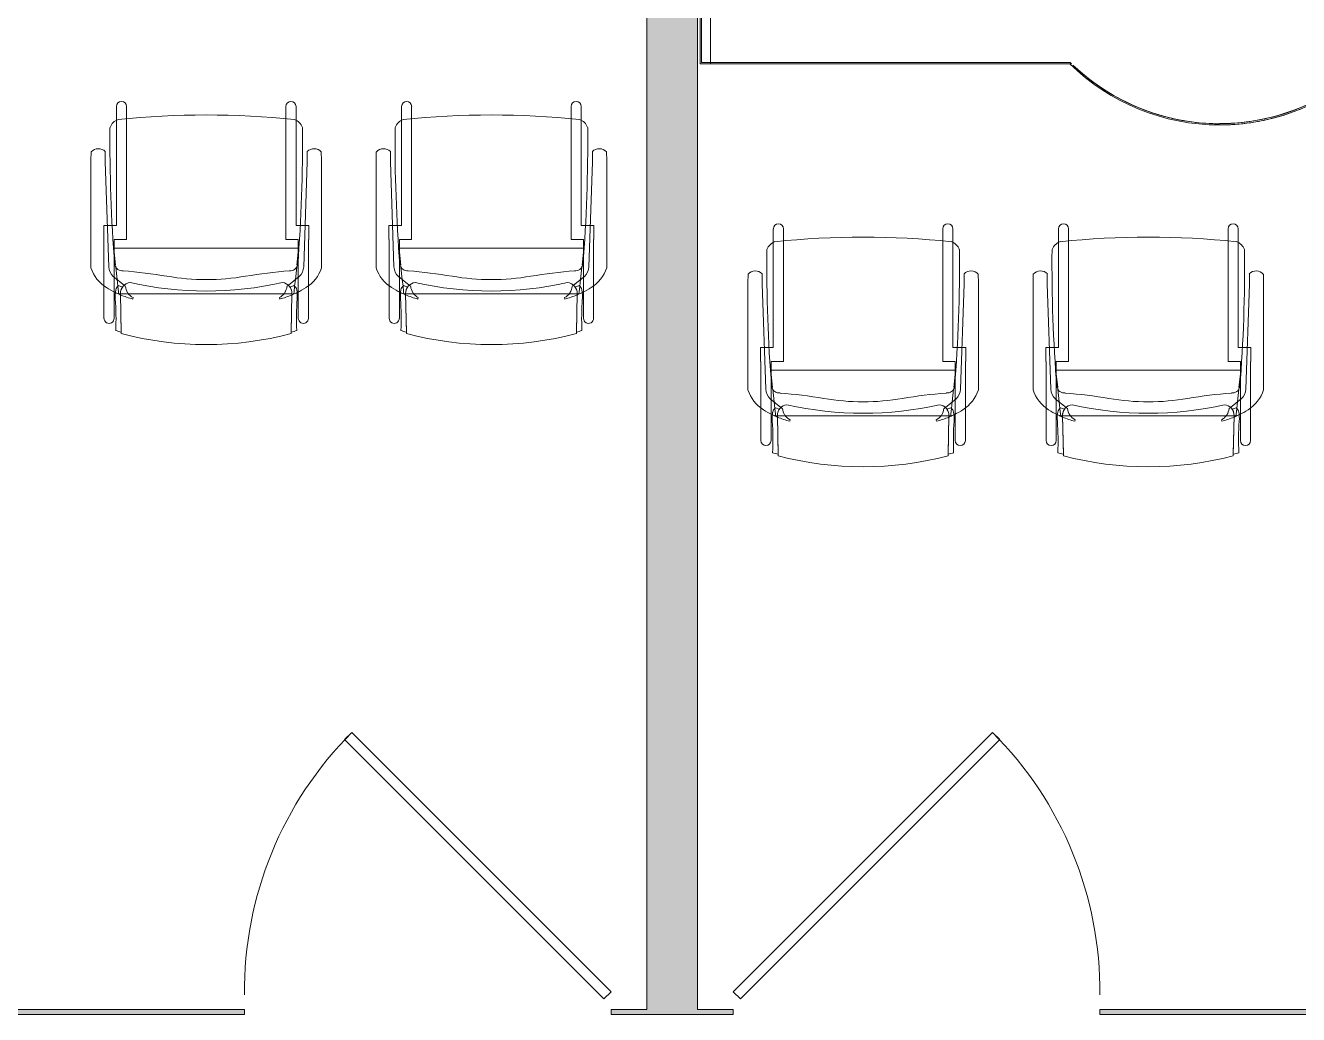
# Model space of a CAD drawing. Header units: inches. Extents: x 0 to 2535, y 0 to 2052.
# Drawn here: x 2038 to 2163, y 1828.8 to 1925.9 of the extents above; entities that cross this region are included whole.
import ezdxf

# ---------------------------------------------------------------- set-up
doc = ezdxf.new("R2010")
doc.units = ezdxf.units.IN
doc.header["$MEASUREMENT"] = 0
for name, color, linetype, lineweight in [('A-DOOR', 31, 'Continuous', 13), ('A-WALL-PATT', 111, 'Continuous', 13), ('I-FURN', 30, 'Continuous', 9), ('I-FURN-PNLS', 30, 'Continuous', 9), ('I-WALL', 2, 'Continuous', 13)]:
    doc.layers.add(name, color=color, linetype=linetype, lineweight=lineweight)

# ---------------------------------------------------------------- blocks, each defined once
blk = doc.blocks.new('Door - Glass Single - Full Rail - Long Handle-7509411-Level 07  POWER _ SIGNAL')
at = {"layer": 'A-DOOR', "lineweight": 20}
for p, q in [((-7.46, 27.46), (-8.16, 26.75)), ((-8.16, 26.75), (17.29, 1.29)), ((18, 2), (-7.46, 27.46)), ((17.29, 1.29), (18, 2))]:
    blk.add_line(p, q, dxfattribs=at)
at = {"layer": 'A-DOOR', "lineweight": 9}
blk.add_arc((18, 2), 36, 135, 180.5, dxfattribs=at)
blk = doc.blocks.new('Door - Glass Single - Full Rail - Long Handle-7509413-Level 07  POWER _ SIGNAL')
at = {"layer": 'A-DOOR', "lineweight": 20}
for p, q in [((-8.16, -26.75), (17.29, -1.29)), ((18, -2), (-7.46, -27.46)), ((17.29, -1.29), (18, -2)), ((-7.46, -27.46), (-8.16, -26.75))]:
    blk.add_line(p, q, dxfattribs=at)
at = {"layer": 'A-DOOR', "lineweight": 9}
blk.add_arc((18, -2), 36, 179.5, 225, dxfattribs=at)
blk = doc.blocks.new('Zira Wksta 12 - Type 1-V47-Level 07  POWER _ SIGNAL')
at = {"layer": 'I-FURN-PNLS'}
for p, q in [((-36.3, 0), (0, 0)), ((0, 0), (-36.3, 0)), ((-36.3, 0), (0, 0)), ((0, 0), (-1, 0)), ((-1, 0), (-1, -0.12)), ((-1, -0.12), (-1, 0)), ((-1, 0), (0, 0)), ((0, 0), (0, -36)), ((0, -36), (0, 0)), ((0, 0), (0, -36)), ((0, -36), (0, 0)), ((0, 0), (0, -36)), ((-36.35, -0.13), (-0.13, -0.13)), ((-0.13, -0.13), (-36.35, -0.13)), ((-0.13, -0.13), (-36.35, -0.13)), ((-36.35, -0.13), (-0.13, -0.13)), ((-36.3, 0), (0, 0)), ((-1, -0.13), (-1, -3.57)), ((-1, -3.57), (-1, -0.13)), ((-0.13, -0.13), (-0.13, -35.87)), ((-0.13, -35.87), (-0.13, -0.13)), ((-0.13, -35.87), (-0.13, -0.13)), ((-0.13, -0.13), (-0.13, -35.87)), ((0, 0), (0, -36)), ((-1, -3.6), (-1, -5.58)), ((-1, -5.58), (-1, -3.6))]:
    blk.add_line(p, q, dxfattribs=at)
for radius, start, end in [(21, 90, 270), (21, 90, 270), (20.87, 90, 180), (20.87, 90, 130.9091), (20.87, 106.3636, 130.9091), (20.87, 106.3636, 114.5455), (21, 106.7644, 110.1031), (21, 106.7644, 110.1031), (21, 101.1684, 106.7644), (21, 101.1684, 106.7644), (20.87, 90, 106.3636), (20.87, 98.1818, 106.3636), (21, 98.382, 101.1684), (21, 98.382, 101.1684), (21, 90, 98.382), (21, 90, 98.382), (20.87, 90, 98.1818), (21, 45.5847, 90), (21, 45.5847, 90), (21, 45.5847, 90), (21, 45.5847, 90), (20.88, 67.7224, 90), (20.88, 82.5741, 90), (20.88, 46.3945, 90), (20.88, 82.5741, 90), (20.88, 46.3945, 82.5741), (20.88, 67.7224, 82.5741), (21, 110.1031, 115.1473), (21, 110.1031, 115.1473), (20.88, 60.2965, 67.7224), (20.88, 46.3945, 67.7224), (20.88, 46.3945, 60.2965), (20.88, 45.6338, 45.8727), (20.88, 45.6338, 45.8727), (20.88, 45.6338, 45.8727), (20.88, 45.6338, 45.8727), (20.88, 45.4448, 45.6338), (20.88, 45.4448, 45.6338), (20.88, 45.4448, 45.6338), (20.88, 45.4448, 45.6338)]:
    blk.add_arc((-51, -15), radius, start, end, dxfattribs=at)
blk = doc.blocks.new('F-Haworth_Chair_X99-Seminar - X99 Seminar Chair with Glides-V43-Level 07  POWER _ SIGNAL')
at = {"layer": 'I-FURN'}
for p, q in [((-8.82, 9.44), (-8.82, 10.78)), ((-7.83, 10.78), (-7.83, 9.57)), ((7.83, 9.57), (7.83, 10.78)), ((8.82, 10.78), (8.82, 9.44)), ((-8.82, -0.89), (-8.82, 9.44)), ((-7.83, 9.57), (-7.83, -2.27)), ((7.83, -2.27), (7.83, 9.57)), ((8.82, 9.44), (8.82, -0.89)), ((-11.32, 5.48), (-11.3, 6.32)), ((-9.92, 6.36), (-9.92, 5.36)), ((9.92, 5.36), (9.92, 6.36)), ((11.3, 6.32), (11.32, 5.48)), ((-11.32, -5.06), (-11.32, 5.48)), ((-9.92, 5.36), (-9.57, -4.97)), ((9.57, -4.97), (9.92, 5.36)), ((11.32, 5.48), (11.32, -5.06)), ((-10.07, -0.89), (-9.71, -0.89)), ((-10.07, -2.27), (-10.07, -0.89)), ((-9.71, -0.89), (-9.2, -0.89)), ((-9.2, -0.89), (-8.82, -0.89)), ((8.82, -0.89), (9.2, -0.89)), ((9.2, -0.89), (9.71, -0.89)), ((9.71, -0.89), (10.07, -0.89)), ((10.07, -0.89), (10.07, -2.27)), ((-10.04, -2.27), (-10.07, -2.27)), ((-10.04, -4.99), (-10.04, -2.27)), ((-9.04, -2.27), (-9.04, -3.12)), ((-7.83, -2.27), (-9.04, -2.27)), ((9.04, -2.27), (7.83, -2.27)), ((9.04, -3.12), (9.04, -2.27)), ((10.04, -2.27), (10.04, -4.99)), ((10.07, -2.27), (10.04, -2.27)), ((-9.07, -3.12), (9.07, -3.12)), ((-9.07, -3.2), (-9.07, -3.12)), ((-8.9, -4.8), (-9.07, -3.2)), ((-9.04, -3.12), (-9.04, -3.43)), ((-9.04, -3.43), (-9.04, -3.62)), ((-9.04, -3.62), (-9.04, -5.99)), ((9.07, -3.2), (8.9, -4.8)), ((9.04, -3.43), (9.04, -3.12)), ((9.04, -3.62), (9.04, -3.43)), ((9.04, -5.99), (9.04, -3.62)), ((9.07, -3.12), (9.07, -3.2)), ((-10.04, -6.81), (-10.04, -5)), ((-8.88, -4.99), (-8.89, -4.91)), ((-8.75, -6.22), (-8.88, -4.99)), ((8.88, -4.99), (8.75, -6.22)), ((8.89, -4.91), (8.88, -4.99)), ((10.04, -5), (10.04, -6.81)), ((-9.13, -5.92), (-8.07, -6.77)), ((-9.04, -5.99), (-9.04, -7.4)), ((-8.68, -6.87), (-8.75, -6.22)), ((8.07, -6.77), (9.13, -5.92)), ((8.75, -6.22), (8.68, -6.87)), ((9.04, -7.4), (9.04, -5.99)), ((-10.04, -10.02), (-10.04, -6.81)), ((-9.04, -7.4), (-9.04, -10.02)), ((-8.62, -7.42), (-8.68, -6.87)), ((-8.6, -7.6), (-8.62, -7.43)), ((-8.61, -6.81), (-8.23, -6.95)), ((-8.03, -6.81), (-7.95, -6.87)), ((7.95, -6.87), (8.03, -6.81)), ((8.23, -6.95), (8.61, -6.81)), ((8.62, -7.43), (8.6, -7.6)), ((8.68, -6.87), (8.62, -7.42)), ((9.04, -10.02), (9.04, -7.4)), ((10.04, -6.81), (10.04, -10.02)), ((-8.49, -7.6), (-8.56, -7.6)), ((-8.42, -7.57), (-8.34, -11.37)), ((-8.34, -11.52), (-8.42, -7.57)), ((-7.65, -7.6), (-8.4, -7.6)), ((7.65, -7.6), (-7.65, -7.6)), ((-7.18, -7.99), (-7.21, -8.13)), ((7.21, -8.13), (7.18, -7.99)), ((8.4, -7.6), (7.65, -7.6)), ((8.34, -11.37), (8.42, -7.57)), ((8.42, -7.57), (8.34, -11.52)), ((8.56, -7.6), (8.49, -7.6))]:
    blk.add_line(p, q, dxfattribs=at)
for centre, radius, start, end in [((-8.32, 10.78), 0.495, 0, 180), ((8.32, 10.78), 0.495, 0, 180), ((-8.21, 8.28), 1.31, 110.0433, 159.9567), ((0, -75.01), 84.96, 84.1475, 95.8525), ((8.21, 8.28), 1.31, 20.0433, 69.9567), ((144.06, 7.32), 153.52, 179.4749, 184.5213), ((-144.06, 7.32), 153.52, 355.4787, 0.5251), ((-10.58, 5.68), 0.956, 45.8901, 138.1099), ((10.58, 5.68), 0.956, 41.8901, 134.1099), ((-8.18, -4.9), 1.39, 182.8013, 227.1078), ((-8.24, -4.59), 0.763, 194.2338, 275.7662), ((8.24, -4.59), 0.763, 264.2338, 345.7662), ((8.18, -4.9), 1.39, 312.8922, 357.1987), ((-7.87, -3.92), 3.63, 198.1789, 238.0478), ((-11.32, -48.08), 42.84, 79.9767, 85.7699), ((0, 15.97), 22.19, 259.9767, 280.0233), ((11.32, -48.08), 42.84, 94.2301, 100.0233), ((7.87, -3.92), 3.63, 301.9522, 341.8211), ((-4.71, 1.15), 9.61, 238.0478, 243.9964), ((-5.2, -7.86), 3.74, 170.0936, 184.0143), ((-4.71, 1.15), 9.61, 243.9964, 246.4906), ((-8.28, -7.33), 0.613, 122.5427, 170.0936), ((-7.37, -7.55), 1.05, 95.9554, 181.1786), ((-7.37, -7.55), 1.05, 145.2002, 181.1786), ((-6.55, -6.76), 1.38, 185.0878, 212.4248), ((0, 26.49), 33.83, 257.2285, 282.7715), ((7.37, -7.55), 1.05, 358.8214, 84.0446), ((6.55, -6.76), 1.38, 327.5752, 354.9122), ((7.37, -7.55), 1.05, 358.8214, 34.7998), ((4.71, 1.15), 9.61, 293.5094, 296.0036), ((8.28, -7.33), 0.613, 9.9064, 57.4573), ((5.2, -7.86), 3.74, 355.9857, 9.9064), ((4.71, 1.15), 9.61, 296.0036, 301.9522), ((-36.06, -10.03), 27.2, 357.4882, 4.0143), ((-4.71, 1.15), 9.61, 246.6393, 247.073), ((-4.71, 1.15), 9.61, 247.2631, 254.9334), ((-6.55, -6.76), 1.38, 214.0187, 242.9497), ((6.55, -6.76), 1.38, 297.0503, 325.9813), ((4.71, 1.15), 9.61, 285.0666, 292.7369), ((4.71, 1.15), 9.61, 292.927, 293.3607), ((36.06, -10.03), 27.2, 175.9857, 182.5118), ((-9.54, -10.02), 0.498, 180, 0), ((0, 20.73), 33.17, 254.4478, 255.4234), ((0, 20.73), 33.17, 284.5766, 285.5522), ((9.54, -10.02), 0.498, 180, 0), ((0, 20.29), 32.89, 255.304, 284.6925)]:
    blk.add_arc(centre, radius, start, end, dxfattribs=at)
blk = doc.blocks.new('F-Haworth_Chair_X99-Seminar - X99 Seminar Chair with Glides-V48-Level 07  POWER _ SIGNAL')
at = {"layer": 'I-FURN'}
for p, q in [((-8.82, 9.44), (-8.82, 10.78)), ((-7.83, 10.78), (-7.83, 9.57)), ((7.83, 9.57), (7.83, 10.78)), ((8.82, 10.78), (8.82, 9.44)), ((-8.82, -0.89), (-8.82, 9.44)), ((-7.83, 9.57), (-7.83, -2.27)), ((7.83, -2.27), (7.83, 9.57)), ((8.82, 9.44), (8.82, -0.89)), ((-11.32, 5.48), (-11.3, 6.32)), ((-9.92, 6.36), (-9.92, 5.36)), ((9.92, 5.36), (9.92, 6.36)), ((11.3, 6.32), (11.32, 5.48)), ((-11.32, -5.06), (-11.32, 5.48)), ((-9.92, 5.36), (-9.57, -4.97)), ((9.57, -4.97), (9.92, 5.36)), ((11.32, 5.48), (11.32, -5.06)), ((-10.07, -0.89), (-9.71, -0.89)), ((-10.07, -2.27), (-10.07, -0.89)), ((-9.71, -0.89), (-9.2, -0.89)), ((-9.2, -0.89), (-8.82, -0.89)), ((8.82, -0.89), (9.2, -0.89)), ((9.2, -0.89), (9.71, -0.89)), ((9.71, -0.89), (10.07, -0.89)), ((10.07, -0.89), (10.07, -2.27)), ((-10.04, -2.27), (-10.07, -2.27)), ((-10.04, -4.99), (-10.04, -2.27)), ((-9.04, -2.27), (-9.04, -3.12)), ((-7.83, -2.27), (-9.04, -2.27)), ((9.04, -2.27), (7.83, -2.27)), ((9.04, -3.12), (9.04, -2.27)), ((10.04, -2.27), (10.04, -4.99)), ((10.07, -2.27), (10.04, -2.27)), ((-9.07, -3.12), (9.07, -3.12)), ((-9.07, -3.2), (-9.07, -3.12)), ((-8.9, -4.8), (-9.07, -3.2)), ((-9.04, -3.12), (-9.04, -3.43)), ((-9.04, -3.43), (-9.04, -3.62)), ((-9.04, -3.62), (-9.04, -5.99)), ((9.07, -3.2), (8.9, -4.8)), ((9.04, -3.43), (9.04, -3.12)), ((9.04, -3.62), (9.04, -3.43)), ((9.04, -5.99), (9.04, -3.62)), ((9.07, -3.12), (9.07, -3.2)), ((-10.04, -6.81), (-10.04, -5)), ((-8.88, -4.99), (-8.89, -4.91)), ((-8.75, -6.22), (-8.88, -4.99)), ((8.88, -4.99), (8.75, -6.22)), ((8.89, -4.91), (8.88, -4.99)), ((10.04, -5), (10.04, -6.81)), ((-9.13, -5.92), (-8.07, -6.77)), ((-9.04, -5.99), (-9.04, -7.4)), ((-8.68, -6.87), (-8.75, -6.22)), ((8.07, -6.77), (9.13, -5.92)), ((8.75, -6.22), (8.68, -6.87)), ((9.04, -7.4), (9.04, -5.99)), ((-10.04, -10.02), (-10.04, -6.81)), ((-9.04, -7.4), (-9.04, -10.02)), ((-8.62, -7.42), (-8.68, -6.87)), ((-8.6, -7.6), (-8.62, -7.43)), ((-8.61, -6.81), (-8.23, -6.95)), ((-8.03, -6.81), (-7.95, -6.87)), ((7.95, -6.87), (8.03, -6.81)), ((8.23, -6.95), (8.61, -6.81)), ((8.62, -7.43), (8.6, -7.6)), ((8.68, -6.87), (8.62, -7.42)), ((9.04, -10.02), (9.04, -7.4)), ((10.04, -6.81), (10.04, -10.02)), ((-8.49, -7.6), (-8.56, -7.6)), ((-8.42, -7.57), (-8.34, -11.37)), ((-8.34, -11.52), (-8.42, -7.57)), ((-7.65, -7.6), (-8.4, -7.6)), ((7.65, -7.6), (-7.65, -7.6)), ((-7.18, -7.99), (-7.21, -8.13)), ((7.21, -8.13), (7.18, -7.99)), ((8.4, -7.6), (7.65, -7.6)), ((8.34, -11.37), (8.42, -7.57)), ((8.42, -7.57), (8.34, -11.52)), ((8.56, -7.6), (8.49, -7.6))]:
    blk.add_line(p, q, dxfattribs=at)
for centre, radius, start, end in [((-8.32, 10.78), 0.495, 0, 180), ((8.32, 10.78), 0.495, 0, 180), ((-8.21, 8.28), 1.31, 110.0433, 159.9567), ((0, -75.01), 84.96, 84.1475, 95.8525), ((8.21, 8.28), 1.31, 20.0433, 69.9567), ((144.06, 7.32), 153.52, 179.4749, 184.5213), ((-144.06, 7.32), 153.52, 355.4787, 0.5251), ((-10.58, 5.68), 0.956, 45.8901, 138.1099), ((10.58, 5.68), 0.956, 41.8901, 134.1099), ((-8.18, -4.9), 1.39, 182.8013, 227.1078), ((-8.24, -4.59), 0.763, 194.2338, 275.7662), ((8.24, -4.59), 0.763, 264.2338, 345.7662), ((8.18, -4.9), 1.39, 312.8922, 357.1987), ((-7.87, -3.92), 3.63, 198.1789, 238.0478), ((-11.32, -48.08), 42.84, 79.9767, 85.7699), ((0, 15.97), 22.19, 259.9767, 280.0233), ((11.32, -48.08), 42.84, 94.2301, 100.0233), ((7.87, -3.92), 3.63, 301.9522, 341.8211), ((-4.71, 1.15), 9.61, 238.0478, 243.9964), ((-5.2, -7.86), 3.74, 170.0936, 184.0143), ((-4.71, 1.15), 9.61, 243.9964, 246.4906), ((-8.28, -7.33), 0.613, 122.5427, 170.0936), ((-7.37, -7.55), 1.05, 95.9554, 181.1786), ((-7.37, -7.55), 1.05, 145.2002, 181.1786), ((-6.55, -6.76), 1.38, 185.0878, 212.4248), ((0, 26.49), 33.83, 257.2285, 282.7715), ((7.37, -7.55), 1.05, 358.8214, 84.0446), ((6.55, -6.76), 1.38, 327.5752, 354.9122), ((7.37, -7.55), 1.05, 358.8214, 34.7998), ((4.71, 1.15), 9.61, 293.5094, 296.0036), ((8.28, -7.33), 0.613, 9.9064, 57.4573), ((5.2, -7.86), 3.74, 355.9857, 9.9064), ((4.71, 1.15), 9.61, 296.0036, 301.9522), ((-36.06, -10.03), 27.2, 357.4882, 4.0143), ((-4.71, 1.15), 9.61, 246.6393, 247.073), ((-4.71, 1.15), 9.61, 247.2631, 254.9334), ((-6.55, -6.76), 1.38, 214.0187, 242.9497), ((6.55, -6.76), 1.38, 297.0503, 311.5158), ((4.71, 1.15), 9.61, 285.0666, 292.7369), ((6.55, -6.76), 1.38, 311.5158, 325.9813), ((4.71, 1.15), 9.61, 292.927, 293.3607), ((36.06, -10.03), 27.2, 175.9857, 182.5118), ((-9.54, -10.02), 0.498, 180, 0), ((0, 20.73), 33.17, 254.4478, 255.4234), ((0, 20.73), 33.17, 284.5766, 285.5522), ((9.54, -10.02), 0.498, 180, 0), ((0, 20.29), 32.89, 255.304, 284.6925)]:
    blk.add_arc(centre, radius, start, end, dxfattribs=at)
blk = doc.blocks.new('F-Haworth_Chair_X99-Seminar - X99 Seminar Chair with Glides-V50-Level 07  POWER _ SIGNAL')
at = {"layer": 'I-FURN'}
for p, q in [((-8.34, 11.52), (-8.42, 7.57)), ((-8.42, 7.57), (-8.34, 11.37)), ((8.42, 7.57), (8.34, 11.52)), ((8.34, 11.37), (8.42, 7.57)), ((-10.04, 10.02), (-10.04, 6.81)), ((-9.04, 7.4), (-9.04, 10.02)), ((9.04, 10.02), (9.04, 7.4)), ((10.04, 6.81), (10.04, 10.02)), ((-8.6, 7.6), (-8.62, 7.43)), ((-8.49, 7.6), (-8.56, 7.6)), ((-7.65, 7.6), (-8.4, 7.6)), ((7.65, 7.6), (-7.65, 7.6)), ((-7.18, 7.99), (-7.21, 8.13)), ((7.21, 8.13), (7.18, 7.99)), ((8.4, 7.6), (7.65, 7.6)), ((8.56, 7.6), (8.49, 7.6)), ((8.62, 7.43), (8.6, 7.6)), ((-10.04, 6.81), (-10.04, 5)), ((-9.13, 5.92), (-8.07, 6.77)), ((-9.04, 5.99), (-9.04, 7.4)), ((-8.68, 6.87), (-8.75, 6.22)), ((-8.62, 7.42), (-8.68, 6.87)), ((-8.61, 6.81), (-8.23, 6.95)), ((-8.03, 6.81), (-7.95, 6.87)), ((7.95, 6.87), (8.03, 6.81)), ((8.07, 6.77), (9.13, 5.92)), ((8.23, 6.95), (8.61, 6.81)), ((8.68, 6.87), (8.62, 7.42)), ((8.75, 6.22), (8.68, 6.87)), ((9.04, 7.4), (9.04, 5.99)), ((10.04, 5), (10.04, 6.81)), ((-11.32, 5.06), (-11.32, -5.48)), ((-9.04, 3.62), (-9.04, 5.99)), ((-8.75, 6.22), (-8.88, 4.99)), ((8.88, 4.99), (8.75, 6.22)), ((9.04, 5.99), (9.04, 3.62)), ((11.32, -5.48), (11.32, 5.06)), ((-10.04, 4.99), (-10.04, 2.27)), ((-9.92, -5.36), (-9.57, 4.97)), ((-8.9, 4.8), (-9.07, 3.2)), ((-8.88, 4.99), (-8.89, 4.91)), ((8.89, 4.91), (8.88, 4.99)), ((9.07, 3.2), (8.9, 4.8)), ((9.57, 4.97), (9.92, -5.36)), ((10.04, 2.27), (10.04, 4.99)), ((-9.07, 3.2), (-9.07, 3.12)), ((-9.07, 3.12), (9.07, 3.12)), ((-9.04, 3.43), (-9.04, 3.62)), ((-9.04, 3.12), (-9.04, 3.43)), ((-9.04, 2.27), (-9.04, 3.12)), ((9.04, 3.62), (9.04, 3.43)), ((9.04, 3.43), (9.04, 3.12)), ((9.04, 3.12), (9.04, 2.27)), ((9.07, 3.12), (9.07, 3.2)), ((-10.04, 2.27), (-10.07, 2.27)), ((-10.07, 2.27), (-10.07, 0.89)), ((-7.83, 2.27), (-9.04, 2.27)), ((-7.83, -9.57), (-7.83, 2.27)), ((9.04, 2.27), (7.83, 2.27)), ((7.83, 2.27), (7.83, -9.57)), ((10.07, 2.27), (10.04, 2.27)), ((10.07, 0.89), (10.07, 2.27)), ((-10.07, 0.89), (-9.71, 0.89)), ((-9.71, 0.89), (-9.2, 0.89)), ((-9.2, 0.89), (-8.82, 0.89)), ((-8.82, 0.89), (-8.82, -9.44)), ((8.82, 0.89), (9.2, 0.89)), ((8.82, -9.44), (8.82, 0.89)), ((9.2, 0.89), (9.71, 0.89)), ((9.71, 0.89), (10.07, 0.89)), ((-11.32, -5.48), (-11.3, -6.32)), ((-9.92, -6.36), (-9.92, -5.36)), ((9.92, -5.36), (9.92, -6.36)), ((11.3, -6.32), (11.32, -5.48)), ((-8.82, -9.44), (-8.82, -10.78)), ((-7.83, -10.78), (-7.83, -9.57)), ((7.83, -9.57), (7.83, -10.78)), ((8.82, -10.78), (8.82, -9.44))]:
    blk.add_line(p, q, dxfattribs=at)
for centre, radius, start, end in [((0, -20.29), 32.89, 75.3075, 104.696), ((0, -20.73), 33.17, 104.5766, 105.5522), ((0, -20.73), 33.17, 74.4478, 75.4234), ((-9.54, 10.02), 0.498, 360, 180), ((-36.06, 10.03), 27.2, 355.9857, 2.5118), ((36.06, 10.03), 27.2, 177.4882, 184.0143), ((9.54, 10.02), 0.498, 360, 180), ((-5.2, 7.86), 3.74, 175.9857, 189.9064), ((-4.71, -1.15), 9.61, 113.5094, 116.0036), ((-4.71, -1.15), 9.61, 112.927, 113.3607), ((-4.71, -1.15), 9.61, 105.0666, 112.7369), ((-7.37, 7.55), 1.05, 178.8214, 214.7998), ((-7.37, 7.55), 1.05, 178.8214, 264.0446), ((-6.55, 6.76), 1.38, 147.5752, 174.9122), ((-6.55, 6.76), 1.38, 117.0503, 145.9813), ((6.55, 6.76), 1.38, 34.0187, 62.9497), ((4.71, -1.15), 9.61, 67.2631, 74.9334), ((7.37, 7.55), 1.05, 275.9554, 1.1786), ((6.55, 6.76), 1.38, 5.0878, 32.4248), ((7.37, 7.55), 1.05, 325.2002, 1.1786), ((4.71, -1.15), 9.61, 66.6393, 67.073), ((4.71, -1.15), 9.61, 63.9964, 66.4906), ((5.2, 7.86), 3.74, 350.0936, 4.0143), ((-7.87, 3.92), 3.63, 121.9522, 161.8211), ((-4.71, -1.15), 9.61, 116.0036, 121.9522), ((-8.28, 7.33), 0.613, 189.9064, 237.4573), ((0, -26.49), 33.83, 77.2285, 102.7715), ((8.28, 7.33), 0.613, 302.5427, 350.0936), ((4.71, -1.15), 9.61, 58.0478, 63.9964), ((7.87, 3.92), 3.63, 18.1789, 58.0478), ((-8.18, 4.9), 1.39, 132.8922, 177.1987), ((-8.24, 4.59), 0.763, 84.2338, 165.7662), ((-11.32, 48.08), 42.84, 274.2301, 280.0233), ((0, -15.97), 22.19, 79.9767, 100.0233), ((11.32, 48.08), 42.84, 259.9767, 265.7699), ((8.24, 4.59), 0.763, 14.2338, 95.7662), ((8.18, 4.9), 1.39, 2.8013, 47.1078), ((144.06, -7.32), 153.52, 175.4787, 180.5251), ((-144.06, -7.32), 153.52, 359.4749, 4.5213), ((-10.58, -5.68), 0.956, 221.8901, 314.1099), ((10.58, -5.68), 0.956, 225.8901, 318.1099), ((-8.21, -8.28), 1.31, 200.0433, 249.9567), ((8.21, -8.28), 1.31, 290.0433, 339.9567), ((0, 75.01), 84.96, 264.1475, 275.8525), ((-8.32, -10.78), 0.495, 180, 360), ((8.32, -10.78), 0.495, 180, 360)]:
    blk.add_arc(centre, radius, start, end, dxfattribs=at)
blk = doc.blocks.new('F-Haworth_Chair_X99-Seminar - X99 Seminar Chair with Glides-V51-Level 07  POWER _ SIGNAL')
at = {"layer": 'I-FURN'}
for p, q in [((-8.34, 11.52), (-8.42, 7.57)), ((-8.42, 7.57), (-8.34, 11.37)), ((8.42, 7.57), (8.34, 11.52)), ((8.34, 11.37), (8.42, 7.57)), ((-10.04, 10.02), (-10.04, 6.81)), ((-9.04, 7.4), (-9.04, 10.02)), ((9.04, 10.02), (9.04, 7.4)), ((10.04, 6.81), (10.04, 10.02)), ((-8.6, 7.6), (-8.62, 7.43)), ((-8.49, 7.6), (-8.56, 7.6)), ((-7.65, 7.6), (-8.4, 7.6)), ((7.65, 7.6), (-7.65, 7.6)), ((-7.18, 7.99), (-7.21, 8.13)), ((7.21, 8.13), (7.18, 7.99)), ((8.4, 7.6), (7.65, 7.6)), ((8.56, 7.6), (8.49, 7.6)), ((8.62, 7.43), (8.6, 7.6)), ((-10.04, 6.81), (-10.04, 5)), ((-9.13, 5.92), (-8.07, 6.77)), ((-9.04, 5.99), (-9.04, 7.4)), ((-8.68, 6.87), (-8.75, 6.22)), ((-8.62, 7.42), (-8.68, 6.87)), ((-8.61, 6.81), (-8.23, 6.95)), ((-8.03, 6.81), (-7.95, 6.87)), ((7.95, 6.87), (8.03, 6.81)), ((8.07, 6.77), (9.13, 5.92)), ((8.23, 6.95), (8.61, 6.81)), ((8.68, 6.87), (8.62, 7.42)), ((8.75, 6.22), (8.68, 6.87)), ((9.04, 7.4), (9.04, 5.99)), ((10.04, 5), (10.04, 6.81)), ((-11.32, 5.06), (-11.32, -5.48)), ((-9.04, 3.62), (-9.04, 5.99)), ((-8.75, 6.22), (-8.88, 4.99)), ((8.88, 4.99), (8.75, 6.22)), ((9.04, 5.99), (9.04, 3.62)), ((11.32, -5.48), (11.32, 5.06)), ((-10.04, 4.99), (-10.04, 2.27)), ((-9.92, -5.36), (-9.57, 4.97)), ((-8.9, 4.8), (-9.07, 3.2)), ((-8.88, 4.99), (-8.89, 4.91)), ((8.89, 4.91), (8.88, 4.99)), ((9.07, 3.2), (8.9, 4.8)), ((9.57, 4.97), (9.92, -5.36)), ((10.04, 2.27), (10.04, 4.99)), ((-9.07, 3.2), (-9.07, 3.12)), ((-9.07, 3.12), (9.07, 3.12)), ((-9.04, 3.43), (-9.04, 3.62)), ((-9.04, 3.12), (-9.04, 3.43)), ((-9.04, 2.27), (-9.04, 3.12)), ((9.04, 3.62), (9.04, 3.43)), ((9.04, 3.43), (9.04, 3.12)), ((9.04, 3.12), (9.04, 2.27)), ((9.07, 3.12), (9.07, 3.2)), ((-10.04, 2.27), (-10.07, 2.27)), ((-10.07, 2.27), (-10.07, 0.89)), ((-7.83, 2.27), (-9.04, 2.27)), ((-7.83, -9.57), (-7.83, 2.27)), ((9.04, 2.27), (7.83, 2.27)), ((7.83, 2.27), (7.83, -9.57)), ((10.07, 2.27), (10.04, 2.27)), ((10.07, 0.89), (10.07, 2.27)), ((-10.07, 0.89), (-9.71, 0.89)), ((-9.71, 0.89), (-9.2, 0.89)), ((-9.2, 0.89), (-8.82, 0.89)), ((-8.82, 0.89), (-8.82, -9.44)), ((8.82, 0.89), (9.2, 0.89)), ((8.82, -9.44), (8.82, 0.89)), ((9.2, 0.89), (9.71, 0.89)), ((9.71, 0.89), (10.07, 0.89)), ((-11.32, -5.48), (-11.3, -6.32)), ((-9.92, -6.36), (-9.92, -5.36)), ((9.92, -5.36), (9.92, -6.36)), ((11.3, -6.32), (11.32, -5.48)), ((-8.82, -9.44), (-8.82, -10.78)), ((-7.83, -10.78), (-7.83, -9.57)), ((7.83, -9.57), (7.83, -10.78)), ((8.82, -10.78), (8.82, -9.44))]:
    blk.add_line(p, q, dxfattribs=at)
for centre, radius, start, end in [((0, -20.29), 32.89, 75.3075, 104.696), ((0, -20.73), 33.17, 104.5766, 105.5522), ((0, -20.73), 33.17, 74.4478, 75.4234), ((-9.54, 10.02), 0.498, 360, 180), ((-36.06, 10.03), 27.2, 355.9857, 2.5118), ((36.06, 10.03), 27.2, 177.4882, 184.0143), ((9.54, 10.02), 0.498, 360, 180), ((-5.2, 7.86), 3.74, 175.9857, 189.9064), ((-4.71, -1.15), 9.61, 113.5094, 116.0036), ((-4.71, -1.15), 9.61, 112.927, 113.3607), ((-4.71, -1.15), 9.61, 105.0666, 112.7369), ((-7.37, 7.55), 1.05, 178.8214, 214.7998), ((-7.37, 7.55), 1.05, 178.8214, 264.0446), ((-6.55, 6.76), 1.38, 147.5752, 174.9122), ((-6.55, 6.76), 1.38, 117.0503, 145.9813), ((6.55, 6.76), 1.38, 34.0187, 62.9497), ((4.71, -1.15), 9.61, 67.2631, 74.9334), ((7.37, 7.55), 1.05, 275.9554, 1.1786), ((6.55, 6.76), 1.38, 5.0878, 32.4248), ((7.37, 7.55), 1.05, 325.2002, 1.1786), ((4.71, -1.15), 9.61, 66.6393, 67.073), ((4.71, -1.15), 9.61, 63.9964, 66.4906), ((5.2, 7.86), 3.74, 350.0936, 4.0143), ((-7.87, 3.92), 3.63, 121.9522, 161.8211), ((-4.71, -1.15), 9.61, 116.0036, 121.9522), ((-8.28, 7.33), 0.613, 189.9064, 237.4573), ((0, -26.49), 33.83, 77.2285, 102.7715), ((8.28, 7.33), 0.613, 302.5427, 350.0936), ((4.71, -1.15), 9.61, 58.0478, 63.9964), ((7.87, 3.92), 3.63, 18.1789, 58.0478), ((-8.18, 4.9), 1.39, 132.8922, 177.1987), ((-8.24, 4.59), 0.763, 84.2338, 165.7662), ((-11.32, 48.08), 42.84, 274.2301, 280.0233), ((0, -15.97), 22.19, 79.9767, 100.0233), ((11.32, 48.08), 42.84, 259.9767, 265.7699), ((8.24, 4.59), 0.763, 14.2338, 95.7662), ((8.18, 4.9), 1.39, 2.8013, 47.1078), ((144.06, -7.32), 153.52, 175.4787, 180.5251), ((-144.06, -7.32), 153.52, 359.4749, 4.5213), ((-10.58, -5.68), 0.956, 221.8901, 314.1099), ((10.58, -5.68), 0.956, 225.8901, 318.1099), ((-8.21, -8.28), 1.31, 200.0433, 249.9567), ((8.21, -8.28), 1.31, 290.0433, 339.9567), ((0, 75.01), 84.96, 264.1475, 275.8525), ((-8.32, -10.78), 0.495, 180, 360), ((8.32, -10.78), 0.495, 180, 360)]:
    blk.add_arc(centre, radius, start, end, dxfattribs=at)

msp = doc.modelspace()

# ---------------------------------------------------------------- hatches: boundary and pattern name
at = {"layer": 'A-WALL-PATT', "lineweight": 9}
msp.add_hatch(color=7, dxfattribs=at).paths.add_polyline_path([(2099, 1829.31), (2104, 1829.31), (2104, 2035.47), (2099, 2035.47), (2099, 1873)], flags=0)
h = msp.add_hatch(color=7, dxfattribs=at)
h.paths.add_polyline_path([(2173, 1828.81), (2218.22, 1828.81), (2218.22, 1829.31), (2143.5, 1829.31), (2143.5, 1828.81), (2149, 1828.81)], flags=0)
h.paths.add_polyline_path([(2104, 1828.81), (2107.5, 1828.81), (2107.5, 1829.31), (2095.5, 1829.31), (2095.5, 1828.81), (2099, 1828.81)], flags=0)
h.paths.add_polyline_path([(1902.88, 1828.81), (2059.5, 1828.81), (2059.5, 1829.31), (1902.88, 1829.31)], flags=0)
h.paths.add_polyline_path([(1863.38, 1828.81), (1866.88, 1828.81), (1866.88, 1829.31), (1854.88, 1829.31), (1854.88, 1828.81), (1858.38, 1828.81)], flags=0)
h.paths.add_polyline_path([(1818.38, 1828.81), (1818.88, 1828.81), (1818.88, 1829.31), (1734.88, 1829.31), (1734.88, 1828.81), (1813.38, 1828.81)], flags=0)
h.paths.add_polyline_path([(1698.88, 1828.81), (1698.88, 1829.31), (1484.44, 1829.31), (1484.44, 1828.81), (1656.12, 1828.81)], flags=0)
h.paths.add_polyline_path([(1429, 1828.81), (1448.44, 1828.81), (1448.44, 1829.31), (1363, 1829.31), (1363, 1828.81)], flags=0)
h.paths.add_polyline_path([(1327, 1828.81), (1327, 1829.31), (1315, 1829.31), (1315, 1828.81), (1323, 1828.81)], flags=0)
h.paths.add_polyline_path([(1267.5, 1828.81), (1279, 1828.81), (1279, 1829.31), (1205, 1829.31), (1205, 1828.83), (1205.13, 1828.81)], flags=0)

# ---------------------------------------------------------------- linework, layer by layer
at = {"layer": 'I-WALL', "color": 8, "lineweight": 20}
for p, q in [((2099, 2035.47), (2099, 1829.31)), ((2104, 1829.31), (2104, 2021.5)), ((1902.88, 1828.81), (2059.5, 1828.81)), ((2059.5, 1829.31), (1982.97, 1829.31)), ((2059.5, 1828.81), (2059.5, 1829.31)), ((2099, 1829.31), (2095.5, 1829.31)), ((2095.5, 1829.31), (2095.5, 1828.81)), ((2095.5, 1828.81), (2107.5, 1828.81)), ((2107.5, 1829.31), (2104, 1829.31)), ((2107.5, 1828.81), (2107.5, 1829.31)), ((2218.22, 1829.31), (2143.5, 1829.31)), ((2143.5, 1829.31), (2143.5, 1828.81)), ((2143.5, 1828.81), (2223.22, 1828.81))]:
    msp.add_line(p, q, dxfattribs=at)

# ---------------------------------------------------------------- block references
at = {"layer": 'A-DOOR'}
msp.add_blockref('Door - Glass Single - Full Rail - Long Handle-7509411-Level 07  POWER _ SIGNAL', (2077.5, 1829.06), dxfattribs=at)
at = {"layer": 'A-DOOR', "rotation": 180}
msp.add_blockref('Door - Glass Single - Full Rail - Long Handle-7509413-Level 07  POWER _ SIGNAL', (2125.5, 1829.06), dxfattribs=at)
at = {"layer": 'I-FURN', "rotation": 180}
for name, p in [('Zira Wksta 12 - Type 1-V47-Level 07  POWER _ SIGNAL', (2104.25, 1922.17)), ('F-Haworth_Chair_X99-Seminar - X99 Seminar Chair with Glides-V51-Level 07  POWER _ SIGNAL', (2055.75, 1907.2)), ('F-Haworth_Chair_X99-Seminar - X99 Seminar Chair with Glides-V50-Level 07  POWER _ SIGNAL', (2083.75, 1907.2))]:
    msp.add_blockref(name, p, dxfattribs=at)
at = {"layer": 'I-FURN'}
for name, p in [('F-Haworth_Chair_X99-Seminar - X99 Seminar Chair with Glides-V43-Level 07  POWER _ SIGNAL', (2120.25, 1895.2)), ('F-Haworth_Chair_X99-Seminar - X99 Seminar Chair with Glides-V48-Level 07  POWER _ SIGNAL', (2148.25, 1895.2))]:
    msp.add_blockref(name, p, dxfattribs=at)

doc.saveas('drawing.dxf')
